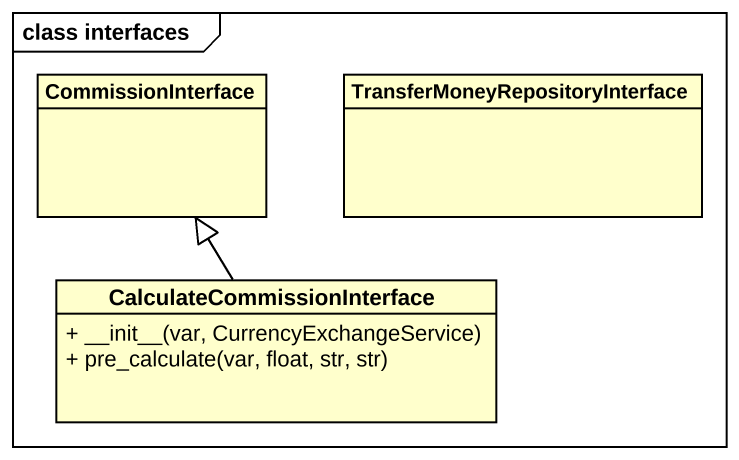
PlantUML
@startuml
mainframe class interfaces
hide circle
hide empty members
skinparam classAttributeIconSize 0
class CommissionInterface
class "TransferMoneyRepositoryInterface" as TransferMoneyRepositoryInter
class CalculateCommissionInterface {
  + ~__init~__(var, CurrencyExchangeService)
  + pre_calculate(var, float, str, str)
}
CalculateCommissionInterface -up-|> CommissionInterface
@enduml
